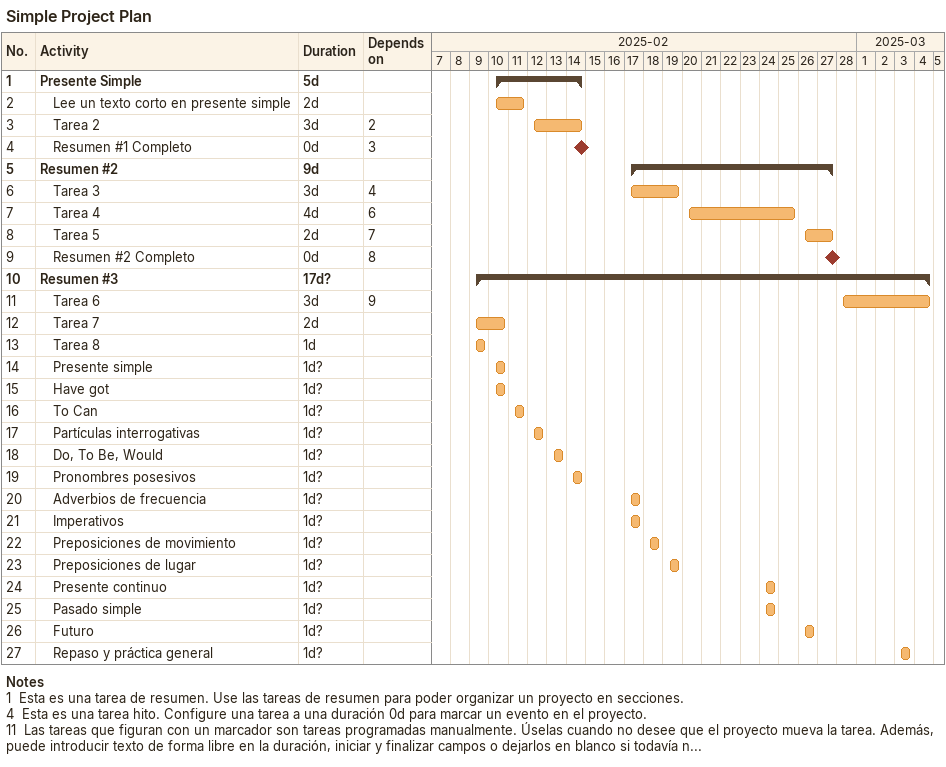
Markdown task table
Simple Project Plan

| ID | Level | Task | Duration | Start | Finish | Predecessors |
|---|---|---|---|---|---|---|
| 1 | 1 | **Presente Simple** | 5d | 2025-02-10 | 2025-02-14 |  |
| 2 | 2 | Lee un texto corto en presente simple | 2d | 2025-02-10 | 2025-02-11 |  |
| 3 | 2 | Tarea 2 | 3d | 2025-02-12 | 2025-02-14 | 2 |
| 4 | 2 | Resumen #1 Completo | 0d | 2025-02-14 | 2025-02-14 | 3 |
| 5 | 1 | **Resumen #2** | 9d | 2025-02-17 | 2025-02-27 |  |
| 6 | 2 | Tarea 3 | 3d | 2025-02-17 | 2025-02-19 | 4 |
| 7 | 2 | Tarea 4 | 4d | 2025-02-20 | 2025-02-25 | 6 |
| 8 | 2 | Tarea 5 | 2d | 2025-02-26 | 2025-02-27 | 7 |
| 9 | 2 | Resumen #2 Completo | 0d | 2025-02-27 | 2025-02-27 | 8 |
| 10 | 1 | **Resumen #3** | 17d? | 2025-02-09 | 2025-03-04 |  |
| 11 | 2 | Tarea 6 | 3d | 2025-02-28 | 2025-03-04 | 9 |
| 12 | 2 | Tarea 7 | 2d | 2025-02-09 | 2025-02-10 |  |
| 13 | 2 | Tarea 8 | 1d | 2025-02-09 | 2025-02-09 |  |
| 14 | 2 | Presente simple | 1d? | 2025-02-10 | 2025-02-10 |  |
| 15 | 2 | Have got | 1d? | 2025-02-10 | 2025-02-10 |  |
| 16 | 2 | To Can | 1d? | 2025-02-11 | 2025-02-11 |  |
| 17 | 2 | Partículas interrogativas | 1d? | 2025-02-12 | 2025-02-12 |  |
| 18 | 2 | Do, To Be, Would | 1d? | 2025-02-13 | 2025-02-13 |  |
| 19 | 2 | Pronombres posesivos | 1d? | 2025-02-14 | 2025-02-14 |  |
| 20 | 2 | Adverbios de frecuencia | 1d? | 2025-02-17 | 2025-02-17 |  |
| 21 | 2 | Imperativos | 1d? | 2025-02-17 | 2025-02-17 |  |
| 22 | 2 | Preposiciones de movimiento | 1d? | 2025-02-18 | 2025-02-18 |  |
| 23 | 2 | Preposiciones de lugar | 1d? | 2025-02-19 | 2025-02-19 |  |
| 24 | 2 | Presente continuo | 1d? | 2025-02-24 | 2025-02-24 |  |
| 25 | 2 | Pasado simple | 1d? | 2025-02-24 | 2025-02-24 |  |
| 26 | 2 | Futuro | 1d? | 2025-02-26 | 2025-02-26 |  |
| 27 | 2 | Repaso y práctica general | 1d? | 2025-03-03 | 2025-03-03 |  |

Notes
- 1: Esta es una tarea de resumen. Use las tareas de resumen para poder organizar un proyecto en secciones.
- 4: Esta es una tarea hito. Configure una tarea a una duración 0d para marcar un evento en el proyecto.
- 11: Las tareas que figuran con un marcador son tareas programadas manualmente. Úselas cuando no desee que el proyecto mueva la tarea. Además, puede introducir texto de forma libre en la duración, iniciar y finalizar campos o dejarlos en blanco si todavía n...
